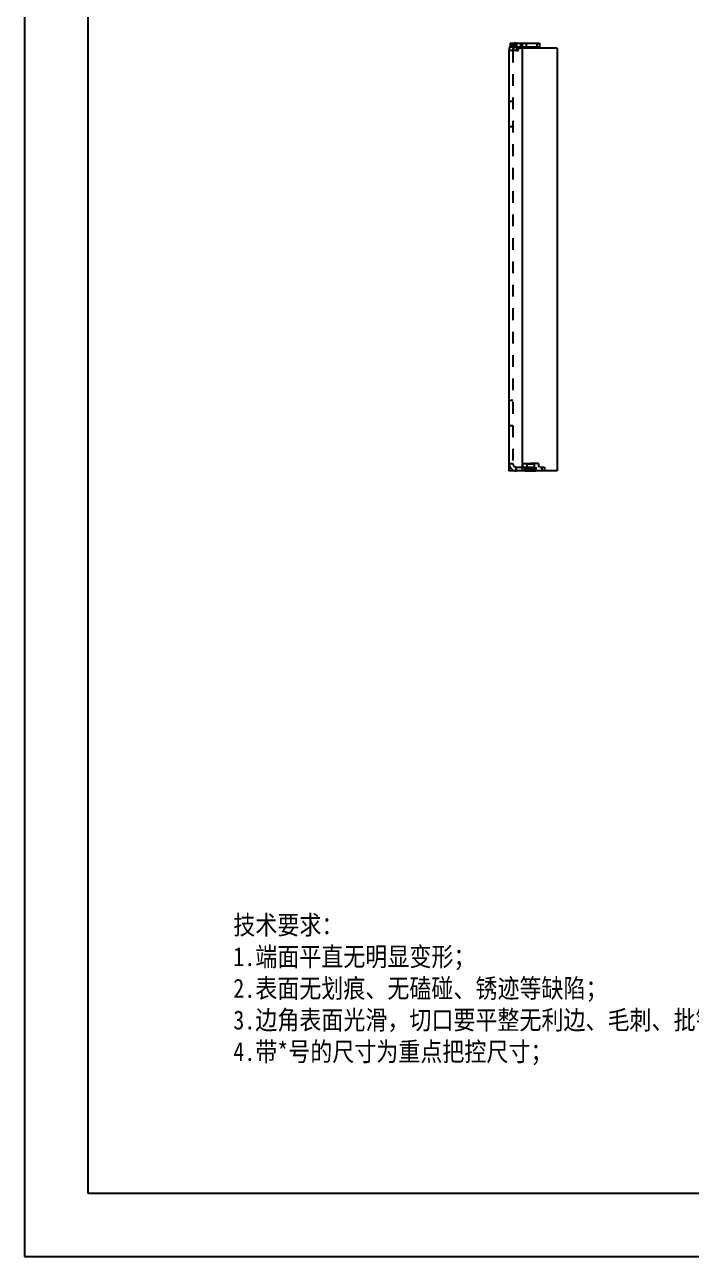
# Model space of a CAD drawing. Header units: millimetres. Extents: x -177 to 18421, y -5017 to 3255.
# Drawn here: x 5402.2 to 5665.6, y 1112 to 1598.4 of the extents above; entities that cross this region are included whole.
import ezdxf

# ---------------------------------------------------------------- set-up
doc = ezdxf.new("R2010")
doc.units = ezdxf.units.MM
doc.header["$LTSCALE"] = 46.255
doc.linetypes.add('HIDDEN', pattern=[0.2, 0.1, -0.1])
doc.layers.get('0').update_dxf_attribs({"linetype": 'CONTINUOUS'})
doc.layers.add('02___PRT_ALL_AXES', color=7, linetype='CONTINUOUS')
doc.layers.add('DEFAULT_2', color=8, linetype='HIDDEN')
doc.styles.get("Standard").update_dxf_attribs({"font": 'txt', "width": 0.85})

msp = doc.modelspace()

# ---------------------------------------------------------------- linework, layer by layer
at = {"color": 7, "linetype": 'Continuous'}
for p, q in [((5594.048, 1591.181), (5594.048, 1589.681)), ((5598.748, 1591.181), (5598.748, 1589.681)), ((5604.548, 1591.181), (5604.548, 1589.681)), ((5605.548, 1591.181), (5605.548, 1589.681)), ((5594.048, 1589.681), (5605.548, 1589.681))]:
    msp.add_line(p, q, dxfattribs=at)
at = {"color": 3, "linetype": 'Continuous'}
for p, q in [((5594.048, 1591.181), (5605.548, 1591.181)), ((5593.548, 1588.181), (5593.548, 1422.181)), ((5596.548, 1588.181), (5593.548, 1588.181)), ((5596.548, 1589.181), (5596.548, 1588.181)), ((5612.581, 1589.181), (5596.548, 1589.181)), ((5598.748, 1589.181), (5598.748, 1422.181)), ((5612.581, 1589.181), (5612.581, 1422.181)), ((5612.581, 1422.181), (5593.548, 1422.181))]:
    msp.add_line(p, q, dxfattribs=at)
at = {"color": 7, "linetype": 'Continuous'}
for points in [[(5402.235, 1111.998), (6591.235, 1111.998), (6591.235, 1952.998), (5402.235, 1952.998)], [(5427.235, 1136.998), (6566.235, 1136.998), (6566.235, 1927.998), (5427.235, 1927.998)]]:
    msp.add_lwpolyline(points, close=True, dxfattribs=at)
at = {"color": 3, "linetype": 'Continuous'}
msp.add_arc((5596.548, 1588.181), 3, 148.12523, 180, dxfattribs=at)
at = {"color": 7, "linetype": 'Continuous'}
msp.add_arc((5596.548, 1588.181), 1.5, 101.46283, 180, dxfattribs=at)
at = {"layer": '02___PRT_ALL_AXES', "color": 8, "linetype": 'HIDDEN'}
for p, q in [((5595.798, 1591.181), (5595.798, 1589.681)), ((5595.798, 1591.181), (5600.298, 1591.181)), ((5598.048, 1591.181), (5598.048, 1589.681)), ((5600.298, 1591.181), (5600.298, 1589.681)), ((5595.798, 1589.681), (5600.298, 1589.681)), ((5598.873, 1425.181), (5598.873, 1423.681)), ((5598.873, 1423.681), (5605.223, 1423.681)), ((5599.938, 1423.681), (5599.938, 1422.831)), ((5599.938, 1422.831), (5604.158, 1422.831)), ((5600.138, 1422.831), (5599.938, 1422.441)), ((5599.938, 1422.441), (5599.938, 1422.311)), ((5604.158, 1422.441), (5599.938, 1422.441)), ((5599.938, 1422.311), (5604.158, 1422.311)), ((5599.948, 1423.681), (5599.948, 1422.181)), ((5599.948, 1422.181), (5604.148, 1422.181)), ((5600.548, 1424.881), (5600.548, 1422.311)), ((5605.223, 1425.181), (5602.048, 1425.181)), ((5602.048, 1422.181), (5602.048, 1423.681)), ((5603.548, 1424.881), (5603.548, 1422.311)), ((5603.958, 1422.831), (5604.158, 1422.441)), ((5604.148, 1423.681), (5604.148, 1422.181)), ((5604.158, 1423.681), (5604.158, 1422.831)), ((5604.158, 1422.441), (5604.158, 1422.311)), ((5605.223, 1425.181), (5605.223, 1423.681))]:
    msp.add_line(p, q, dxfattribs=at)
at = {"layer": 'DEFAULT_2', "color": 8, "linetype": 'HIDDEN'}
for p, q in [((5595.048, 1589.681), (5595.048, 1591.181)), ((5596.548, 1591.181), (5596.548, 1589.681)), ((5595.048, 1588.181), (5595.048, 1422.181)), ((5596.548, 1588.181), (5597.182, 1588.181)), ((5597.182, 1589.181), (5597.182, 1588.181)), ((5593.548, 1568.181), (5595.048, 1568.181)), ((5593.548, 1558.181), (5595.048, 1558.181)), ((5593.548, 1450.181), (5595.048, 1450.181)), ((5593.548, 1440.181), (5595.048, 1440.181)), ((5593.548, 1425.181), (5595.048, 1425.181)), ((5596.375, 1422.186), (5596.461, 1423.683)), ((5596.548, 1422.181), (5596.548, 1423.681)), ((5596.548, 1423.681), (5607.548, 1423.681)), ((5598.873, 1425.181), (5603.848, 1425.181)), ((5599.024, 1425.181), (5599.024, 1425.131)), ((5599.024, 1425.131), (5601.311, 1425.131)), ((5599.115, 1425.181), (5599.115, 1425.131)), ((5599.191, 1425.181), (5599.191, 1425.131)), ((5599.246, 1425.181), (5599.246, 1425.131)), ((5599.283, 1425.181), (5599.283, 1425.131)), ((5599.564, 1425.181), (5599.564, 1425.131)), ((5599.614, 1425.181), (5599.614, 1425.131)), ((5599.629, 1425.181), (5599.629, 1425.131)), ((5599.646, 1425.181), (5599.646, 1425.131)), ((5599.688, 1425.181), (5599.688, 1425.131)), ((5599.69, 1425.181), (5599.69, 1425.131)), ((5599.694, 1425.181), (5599.694, 1425.131)), ((5599.695, 1425.181), (5599.695, 1425.131)), ((5599.712, 1425.181), (5599.712, 1425.131)), ((5599.716, 1425.181), (5599.716, 1425.131)), ((5599.719, 1425.181), (5599.719, 1425.131)), ((5599.722, 1425.181), (5599.722, 1425.131)), ((5599.724, 1425.181), (5599.724, 1425.131)), ((5599.728, 1425.181), (5599.728, 1425.131)), ((5599.756, 1425.181), (5599.756, 1425.131)), ((5599.762, 1425.181), (5599.762, 1425.131)), ((5599.769, 1425.181), (5599.769, 1425.131)), ((5599.771, 1425.181), (5599.771, 1425.131)), ((5599.783, 1425.181), (5599.783, 1425.131)), ((5599.798, 1425.181), (5599.798, 1425.131)), ((5599.805, 1425.181), (5599.805, 1425.131)), ((5599.811, 1425.181), (5599.811, 1425.131)), ((5599.812, 1425.181), (5599.812, 1425.131)), ((5599.823, 1425.181), (5599.823, 1425.131)), ((5599.824, 1425.181), (5599.824, 1425.131)), ((5599.831, 1425.181), (5599.831, 1425.131)), ((5599.848, 1422.181), (5599.848, 1423.681)), ((5599.85, 1425.181), (5599.85, 1425.131)), ((5599.866, 1425.181), (5599.866, 1425.131)), ((5599.867, 1425.181), (5599.867, 1425.131)), ((5599.878, 1425.181), (5599.878, 1425.131)), ((5599.89, 1425.181), (5599.89, 1425.131)), ((5599.894, 1425.181), (5599.894, 1425.131)), ((5599.897, 1425.181), (5599.897, 1425.131)), ((5599.909, 1425.181), (5599.909, 1425.131)), ((5599.909, 1425.181), (5599.909, 1425.131)), ((5599.917, 1425.181), (5599.917, 1425.131)), ((5599.921, 1425.181), (5599.921, 1425.131)), ((5599.939, 1425.181), (5599.939, 1425.131)), ((5599.941, 1425.181), (5599.941, 1425.131)), ((5599.943, 1425.181), (5599.943, 1425.131)), ((5599.945, 1425.181), (5599.945, 1425.131)), ((5599.953, 1425.181), (5599.953, 1425.131)), ((5599.957, 1425.181), (5599.957, 1425.131)), ((5599.965, 1425.181), (5599.965, 1425.131)), ((5599.967, 1425.181), (5599.967, 1425.131)), ((5599.989, 1425.181), (5599.989, 1425.131)), ((5600.002, 1425.181), (5600.002, 1425.131)), ((5600.015, 1425.181), (5600.015, 1425.131)), ((5600.017, 1425.181), (5600.017, 1425.131)), ((5600.025, 1425.181), (5600.025, 1425.131)), ((5600.029, 1425.181), (5600.029, 1425.131)), ((5600.031, 1425.181), (5600.031, 1425.131)), ((5600.033, 1425.181), (5600.033, 1425.131)), ((5600.043, 1425.181), (5600.043, 1425.131)), ((5600.046, 1425.181), (5600.046, 1425.131)), ((5600.069, 1425.181), (5600.069, 1425.131)), ((5600.072, 1425.181), (5600.072, 1425.131)), ((5600.104, 1425.181), (5600.104, 1425.131)), ((5600.11, 1425.181), (5600.11, 1425.131)), ((5600.123, 1425.181), (5600.123, 1425.131)), ((5600.125, 1425.181), (5600.125, 1425.131)), ((5600.131, 1425.181), (5600.131, 1425.131)), ((5600.156, 1425.181), (5600.156, 1425.131)), ((5600.165, 1425.181), (5600.165, 1425.131)), ((5600.168, 1425.181), (5600.168, 1425.131)), ((5600.199, 1425.181), (5600.199, 1425.131)), ((5600.209, 1425.181), (5600.209, 1425.131)), ((5600.226, 1425.181), (5600.226, 1425.131)), ((5600.548, 1424.881), (5600.248, 1425.181)), ((5600.262, 1425.181), (5600.262, 1425.131)), ((5600.271, 1425.181), (5600.271, 1425.131)), ((5600.319, 1425.181), (5600.319, 1425.131)), ((5600.322, 1425.181), (5600.322, 1425.131)), ((5600.377, 1425.181), (5600.377, 1425.131)), ((5600.387, 1425.181), (5600.387, 1425.131)), ((5600.405, 1425.181), (5600.405, 1425.131)), ((5600.412, 1425.181), (5600.412, 1425.131)), ((5600.418, 1425.181), (5600.418, 1425.131)), ((5600.435, 1425.181), (5600.435, 1425.131)), ((5600.439, 1425.181), (5600.439, 1425.131)), ((5600.449, 1425.181), (5600.449, 1425.131)), ((5600.463, 1425.181), (5600.463, 1425.131)), ((5600.48, 1425.181), (5600.48, 1425.131)), ((5600.502, 1425.181), (5600.502, 1425.131)), ((5600.505, 1425.181), (5600.505, 1425.131)), ((5600.515, 1425.181), (5600.515, 1425.131)), ((5600.525, 1425.181), (5600.525, 1425.131)), ((5600.529, 1425.181), (5600.529, 1425.131)), ((5603.548, 1424.881), (5600.548, 1424.881)), ((5600.66, 1425.181), (5600.66, 1425.131)), ((5600.661, 1425.181), (5600.661, 1425.131)), ((5600.701, 1425.181), (5600.701, 1425.131)), ((5600.729, 1425.181), (5600.729, 1425.131)), ((5600.799, 1425.181), (5600.799, 1425.131)), ((5601.05, 1425.181), (5601.05, 1425.131)), ((5601.11, 1425.181), (5601.11, 1425.131)), ((5601.124, 1425.181), (5601.124, 1425.131)), ((5601.146, 1425.181), (5601.146, 1425.131)), ((5601.221, 1425.181), (5601.221, 1425.131)), ((5601.275, 1425.181), (5601.275, 1425.131)), ((5601.311, 1425.181), (5601.311, 1425.131)), ((5601.505, 1425.181), (5601.505, 1425.131)), ((5601.505, 1425.131), (5601.985, 1425.131)), ((5601.517, 1425.181), (5601.517, 1425.131)), ((5601.521, 1425.181), (5601.521, 1425.131)), ((5601.551, 1425.181), (5601.551, 1425.131)), ((5601.562, 1425.181), (5601.562, 1425.131)), ((5601.582, 1425.181), (5601.582, 1425.131)), ((5601.589, 1425.181), (5601.589, 1425.131)), ((5601.599, 1425.181), (5601.599, 1425.131)), ((5601.6, 1425.181), (5601.6, 1425.131)), ((5601.607, 1425.181), (5601.607, 1425.131)), ((5601.609, 1425.181), (5601.609, 1425.131)), ((5601.618, 1425.181), (5601.618, 1425.131)), ((5601.621, 1425.181), (5601.621, 1425.131)), ((5601.633, 1425.181), (5601.633, 1425.131)), ((5601.663, 1425.181), (5601.663, 1425.131)), ((5601.664, 1425.181), (5601.664, 1425.131)), ((5601.665, 1425.181), (5601.665, 1425.131)), ((5601.666, 1425.181), (5601.666, 1425.131)), ((5601.674, 1425.181), (5601.674, 1425.131)), ((5601.681, 1425.181), (5601.681, 1425.131)), ((5601.691, 1425.181), (5601.691, 1425.131)), ((5601.714, 1425.181), (5601.714, 1425.131)), ((5601.72, 1425.181), (5601.72, 1425.131)), ((5601.721, 1425.181), (5601.721, 1425.131)), ((5601.728, 1425.181), (5601.728, 1425.131)), ((5601.76, 1425.181), (5601.76, 1425.131)), ((5601.768, 1425.181), (5601.768, 1425.131)), ((5601.78, 1425.181), (5601.78, 1425.131)), ((5601.786, 1425.181), (5601.786, 1425.131)), ((5601.789, 1425.181), (5601.789, 1425.131)), ((5601.803, 1425.181), (5601.803, 1425.131)), ((5601.831, 1425.181), (5601.831, 1425.131)), ((5601.832, 1425.181), (5601.832, 1425.131)), ((5601.834, 1425.181), (5601.834, 1425.131)), ((5601.841, 1425.181), (5601.841, 1425.131)), ((5601.842, 1425.181), (5601.842, 1425.131)), ((5601.848, 1425.181), (5601.848, 1425.131)), ((5601.869, 1425.181), (5601.869, 1425.131)), ((5601.876, 1425.181), (5601.876, 1425.131)), ((5601.884, 1425.181), (5601.884, 1425.131)), ((5601.895, 1425.181), (5601.895, 1425.131)), ((5601.9, 1425.181), (5601.9, 1425.131)), ((5601.902, 1425.181), (5601.902, 1425.131)), ((5601.903, 1425.181), (5601.903, 1425.131)), ((5601.908, 1425.181), (5601.908, 1425.131)), ((5601.94, 1425.181), (5601.94, 1425.131)), ((5601.948, 1425.181), (5601.948, 1425.131)), ((5601.954, 1425.181), (5601.954, 1425.131)), ((5601.97, 1425.181), (5601.97, 1425.131)), ((5601.975, 1425.181), (5601.975, 1425.131)), ((5601.981, 1425.181), (5601.981, 1425.131)), ((5601.985, 1425.181), (5601.985, 1425.131)), ((5603.548, 1424.881), (5603.848, 1425.181)), ((5606.548, 1423.681), (5606.548, 1422.181)), ((5607.548, 1423.681), (5607.548, 1422.181))]:
    msp.add_line(p, q, dxfattribs=at)
for centre, radius, start, end in [((5596.548, 1588.181), 3, 90, 148.12523), ((5596.548, 1588.181), 1.5, 90, 101.46283), ((5596.548, 1425.181), 3, 180, 270), ((5596.548, 1425.181), 1.5, 180, 270)]:
    msp.add_arc(centre, radius, start, end, dxfattribs=at)

# ---------------------------------------------------------------- texts
at = {"insert": (5484.674, 1246.618), "char_height": 7.5, "width": 260.45821, "attachment_point": 1}
msp.add_mtext('{\\fSimSun|b0|i0|c134|p54;技术要求：\\P1.端面平直无明显变形；\\P2.表面无划痕、无磕碰、锈迹等缺陷；\\P3.边角表面光滑，切口要平整无利边、毛刺、批锋、锐角;\\P4.\\fSimSun|b0|i0|c134|p34;\\C0;带*号的尺寸为重点把控尺寸\\fSimSun|b0|i0|c134|p54;\\C256;；}', dxfattribs=at)

doc.saveas('drawing.dxf')
